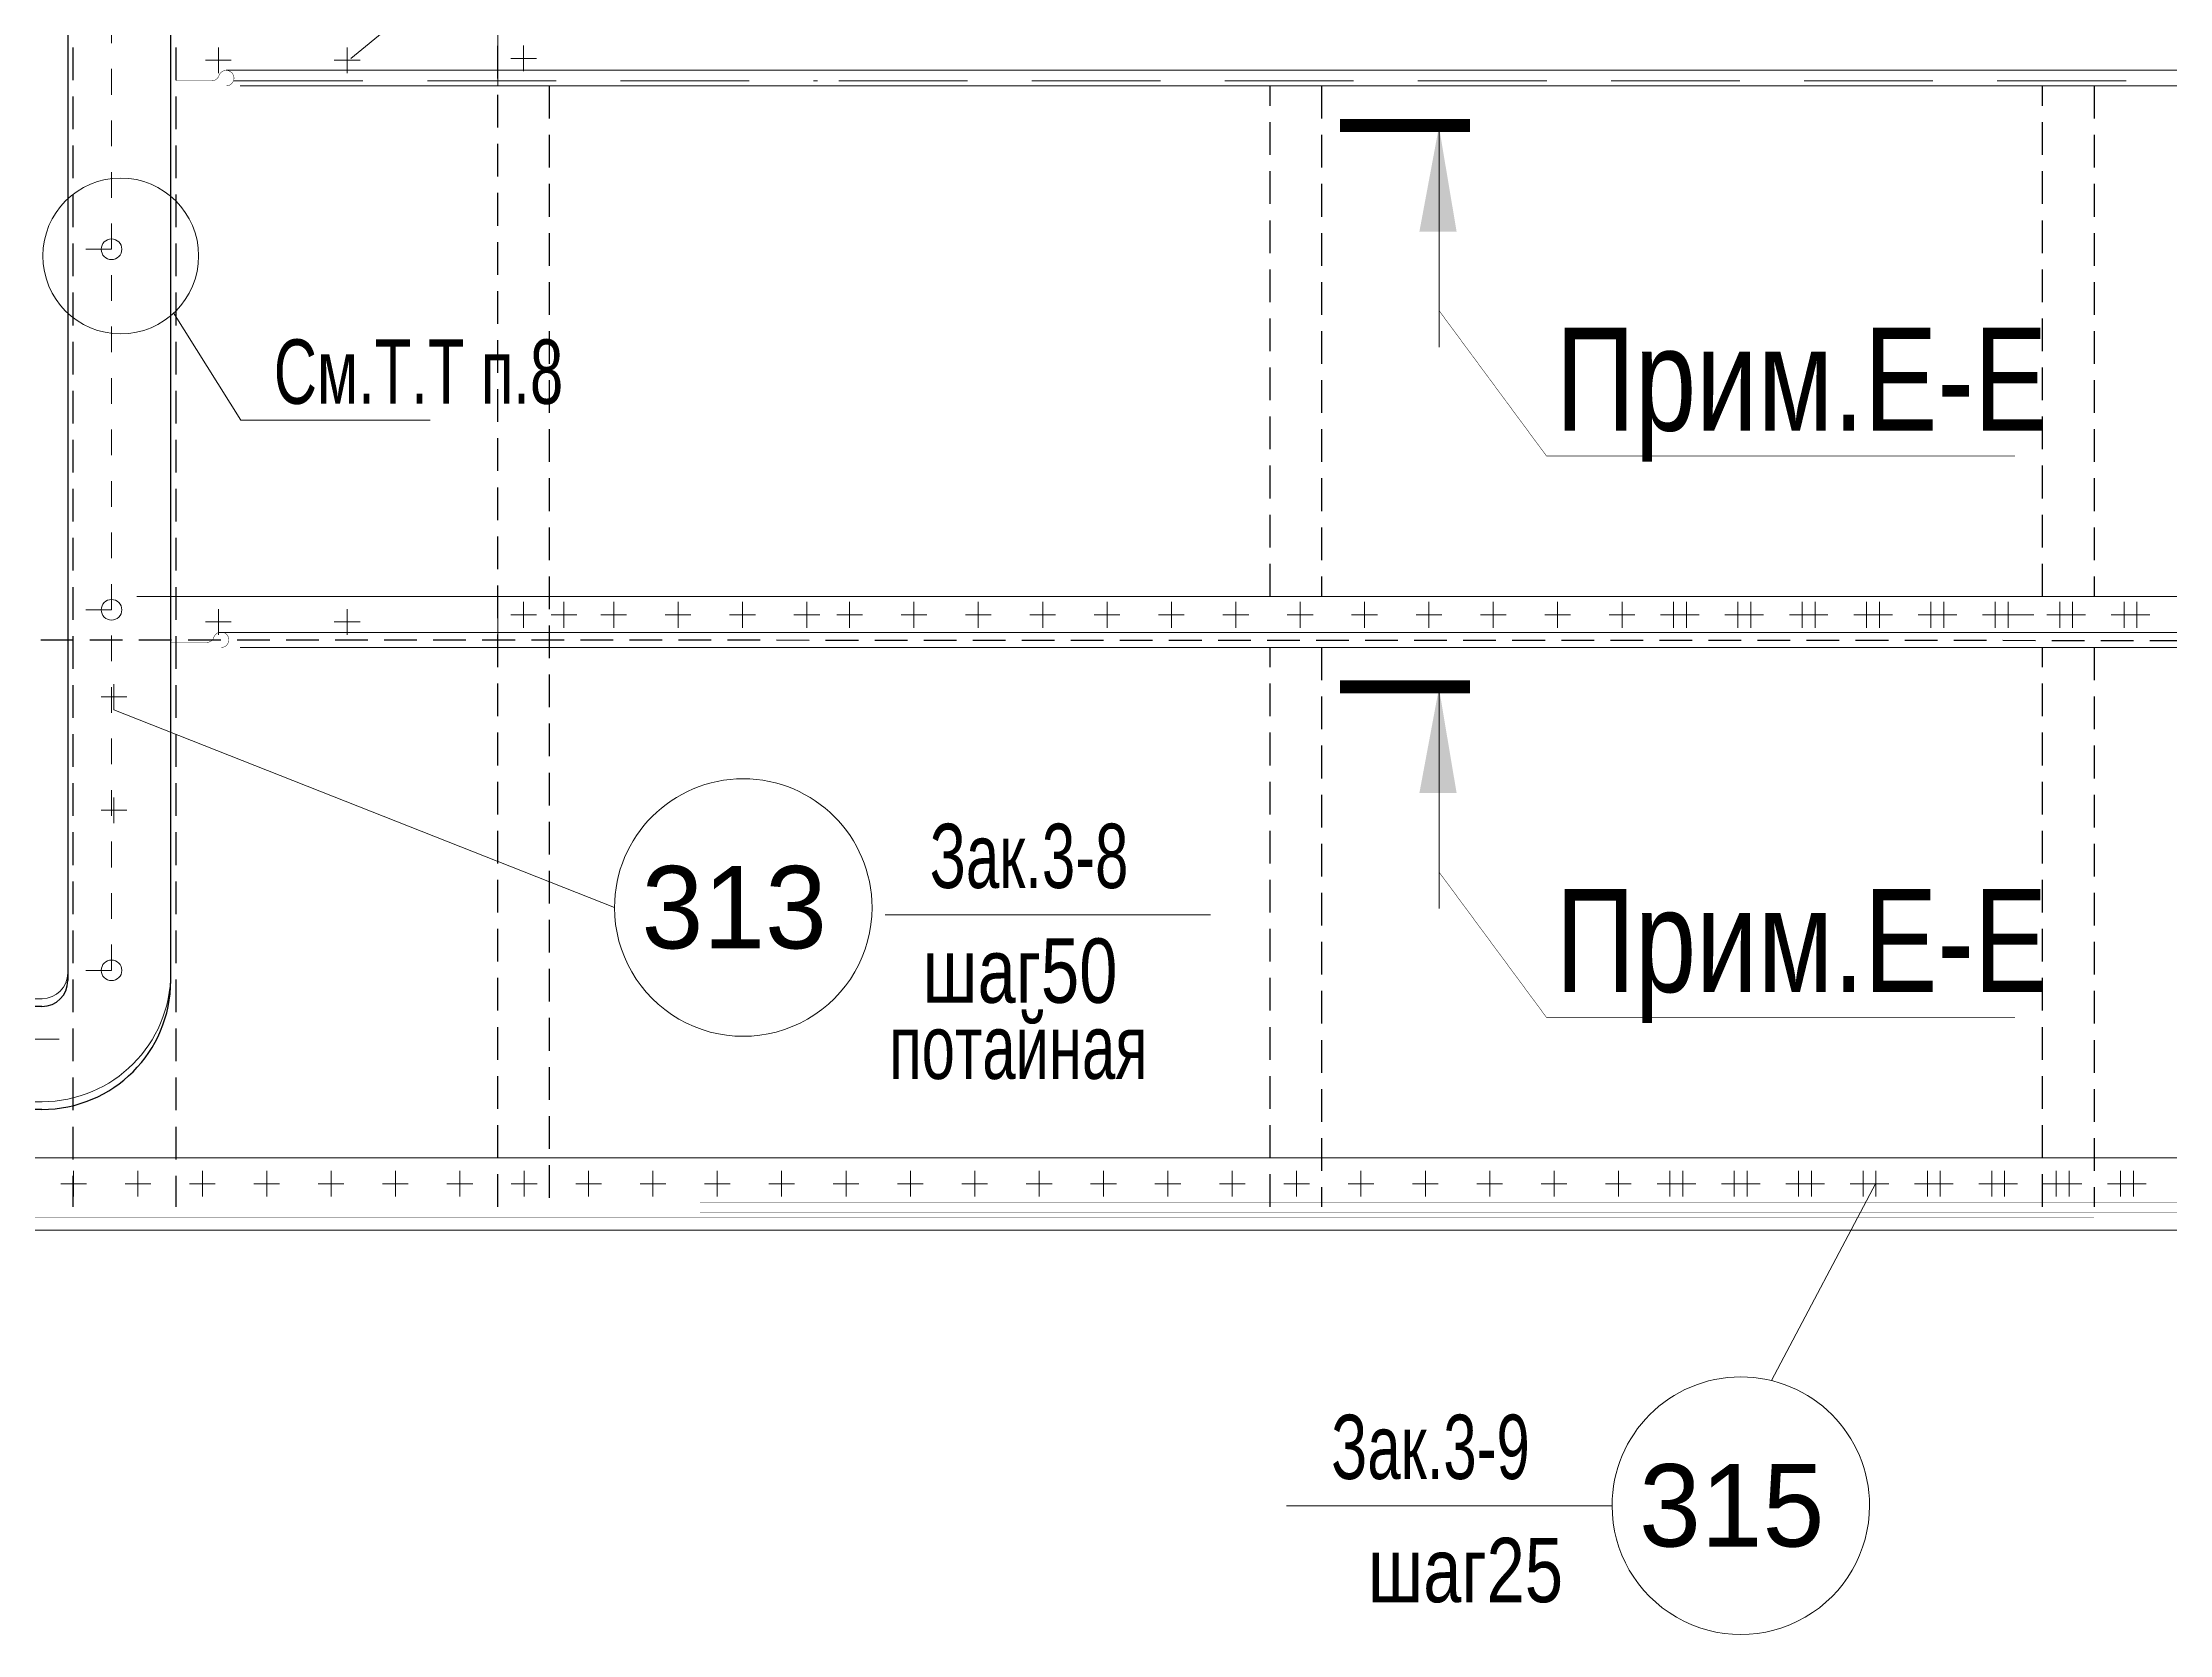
# Model space of a CAD drawing. Header units: millimetres. Extents: x 42007 to 66124, y -556 to 6894.
# Drawn here: x 49736 to 50562, y 3657 to 4275 of the extents above; entities that cross this region are included whole.
import ezdxf

# ---------------------------------------------------------------- set-up
doc = ezdxf.new("R2010")
doc.units = ezdxf.units.MM
for name, pattern in [('DASHED', [19.05, 12.7, -6.35]), ('K5LT32769', [0]), ('K5LT32773', [0]), ('K5LT32782', [150, 100, -50]), ('K5LT32793', [10, 5, -5]), ('K5LT32794', [0]), ('K5LT32795', [75, 50, -25]), ('K5LT32798', [20, 10, -10]), ('K5LT32799', [95.25, 63.5, -31.75]), ('K5LT32808', [0]), ('K5LT_BASIC', [0])]:
    doc.linetypes.add(name, pattern=pattern)
doc.layers.add('pen_7', color=1, linetype='Continuous')
doc.styles.add('style5', font='arial.ttf', dxfattribs={"height": 3})

# ---------------------------------------------------------------- blocks, each defined once
blk = doc.blocks.new('U10')
at = {"color": 8, "linetype": 'K5LT32808', "lineweight": 18, "true_color": 0x808080}
for p, q in [((-1108.97, 1585.82), (-1455.97, 1585.82)), ((-1455.97, 1545.82), (-1108.97, 1545.82)), ((-1098.97, 1535.82), (-1098.97, 691.84)), ((-1058.97, 691.82), (-1058.97, 1535.82)), ((-1108.97, 681.82), (-1455.98, 681.82)), ((-1108.97, 641.82), (-1455.98, 641.82))]:
    blk.add_line(p, q, dxfattribs=at)
for centre, radius, start, end in [((-1108.97, 1535.82), 50, 0, 90), ((-1108.97, 1535.82), 10, 0, 90), ((-1108.97, 691.82), 10, 270, 0), ((-1108.97, 691.82), 50, 270, 0)]:
    blk.add_arc(centre, radius, start, end, dxfattribs=at)
blk = doc.blocks.new('1549')
at = {"color": 8}
for p, q in [((13568.43, 25928.76), (13221.43, 25928.76)), ((13221.43, 25888.76), (13568.43, 25888.76)), ((13578.43, 25878.76), (13578.43, 25034.78)), ((13618.43, 25034.76), (13618.43, 25878.76)), ((13568.43, 25024.76), (13221.42, 25024.76)), ((13568.43, 24984.76), (13221.43, 24984.76))]:
    blk.add_line(p, q, dxfattribs=at)
for centre, radius, start, end in [((13568.43, 25878.76), 50, 0, 90), ((13568.43, 25878.76), 10, 0, 90), ((13568.43, 25034.76), 10, 270, 0), ((13568.43, 25034.76), 50, 270, 0)]:
    blk.add_arc(centre, radius, start, end, dxfattribs=at)

msp = doc.modelspace()

# ---------------------------------------------------------------- hatches: boundary and pattern name
for points in [[(50270.337, 4201.302), (50284.785, 4201.302), (50277.937, 4242.04)], [(50270.337, 3983.302), (50284.785, 3983.302), (50277.937, 4024.04)]]:
    msp.add_hatch(color=7).paths.add_polyline_path(points)

# ---------------------------------------------------------------- linework, layer by layer
at = {"color": 0, "linetype": 'DASHED'}
for p, q in [((49747.374, 4939.588), (49747.362, 3822.588)), ((49787.374, 4939.587), (49787.362, 3822.588)), ((49912.362, 3822.588), (49912.362, 4902.588)), ((49932.362, 4257.891), (49932.362, 3822.588)), ((50212.362, 4059.615), (50212.362, 4257.891)), ((50232.362, 4257.891), (50232.362, 4059.615)), ((50512.362, 4059.615), (50512.362, 4257.891)), ((50512.362, 4059.615), (50512.362, 4257.891)), ((50532.362, 4257.891), (50532.362, 4059.615)), ((50532.362, 4257.891), (50532.362, 4059.615)), ((49734.921, 4042.788), (51868.631, 4042.218)), ((50212.362, 3822.588), (50212.362, 4039.788)), ((50232.362, 4039.788), (50232.362, 3822.588)), ((50512.362, 3822.588), (50512.362, 4039.788)), ((50512.362, 3822.588), (50512.362, 4039.788)), ((50532.362, 4039.788), (50532.362, 3822.588)), ((50532.362, 4039.788), (50532.362, 3822.588))]:
    msp.add_line(p, q, dxfattribs=at)
at = {"color": 7, "linetype": 'K5LT32798', "lineweight": 18}
for p, q in [((49762.362, 4764.433), (49762.362, 3904.433)), ((49752.362, 4194.433), (49772.362, 4194.433)), ((49752.362, 4054.433), (49772.362, 4054.433)), ((49752.362, 3914.433), (49772.362, 3914.433))]:
    msp.add_line(p, q, dxfattribs=at)
at = {"color": 7, "linetype": 'K5LT32769', "lineweight": 18}
for p, q in [((49855.358, 4268.508), (49964.882, 4358.563)), ((49803.882, 4272.83), (49803.882, 4262.83)), ((49853.882, 4272.83), (49853.882, 4262.83)), ((49912.362, 4257.891), (49912.362, 4277.718)), ((49922.414, 4273.542), (49922.414, 4263.542)), ((49798.882, 4267.83), (49808.882, 4267.83)), ((50532.362, 4263.949), (49806.926, 4263.962)), ((49848.882, 4267.83), (49858.882, 4267.83)), ((49917.414, 4268.542), (49927.414, 4268.542)), ((51868.631, 4263.925), (50495.821, 4263.949)), ((49912.362, 4257.891), (50532.362, 4257.891)), ((50495.821, 4257.891), (51868.631, 4257.891)), ((50278.027, 4242.522), (50278.027, 4156.424)), ((49786.372, 4169.765), (49812.548, 4128.073)), ((49812.548, 4128.073), (49886.177, 4128.073)), ((49912.362, 4039.788), (49912.362, 4059.616)), ((50532.362, 4059.615), (49912.362, 4059.615)), ((49922.414, 4057.495), (49922.414, 4047.495)), ((49938.065, 4057.495), (49938.065, 4047.495)), ((49957.421, 4057.495), (49957.421, 4047.495)), ((49982.421, 4057.495), (49982.421, 4047.495)), ((50007.421, 4057.495), (50007.421, 4047.495)), ((50032.421, 4057.495), (50032.421, 4047.495)), ((50049.025, 4057.495), (50049.025, 4047.495)), ((50074.025, 4057.495), (50074.025, 4047.495)), ((50099.025, 4057.495), (50099.025, 4047.495)), ((50124.025, 4057.495), (50124.025, 4047.495)), ((50149.025, 4057.495), (50149.025, 4047.495)), ((50174.025, 4057.495), (50174.025, 4047.495)), ((50199.025, 4057.495), (50199.025, 4047.495)), ((50224.025, 4057.495), (50224.025, 4047.495)), ((50249.025, 4057.495), (50249.025, 4047.495)), ((50274.025, 4057.495), (50274.025, 4047.495)), ((50299.025, 4057.495), (50299.025, 4047.495)), ((50324.025, 4057.495), (50324.025, 4047.495)), ((50349.025, 4057.495), (50349.025, 4047.495)), ((50369.025, 4057.495), (50369.025, 4047.495)), ((50374.025, 4057.495), (50374.025, 4047.495)), ((50394.025, 4057.495), (50394.025, 4047.495)), ((50399.025, 4057.495), (50399.025, 4047.495)), ((50419.025, 4057.495), (50419.025, 4047.495)), ((50424.025, 4057.495), (50424.025, 4047.495)), ((50444.025, 4057.495), (50444.025, 4047.495)), ((50449.025, 4057.495), (50449.025, 4047.495)), ((50469.025, 4057.495), (50469.025, 4047.495)), ((50474.025, 4057.495), (50474.025, 4047.495)), ((50494.025, 4057.495), (50494.025, 4047.495)), ((51868.631, 4059.615), (50495.821, 4059.615)), ((50499.025, 4057.495), (50499.025, 4047.495)), ((50519.025, 4057.495), (50519.025, 4047.495)), ((50524.025, 4057.495), (50524.025, 4047.495)), ((50524.025, 4057.495), (50524.025, 4047.495)), ((50544.025, 4057.495), (50544.025, 4047.495)), ((50549.025, 4057.495), (50549.025, 4047.495)), ((50549.025, 4057.495), (50549.025, 4047.495)), ((49798.882, 4049.727), (49808.882, 4049.727)), ((49803.882, 4054.727), (49803.882, 4044.727)), ((49848.882, 4049.727), (49858.882, 4049.727)), ((49853.882, 4054.727), (49853.882, 4044.727)), ((49917.414, 4052.495), (49927.414, 4052.495)), ((49933.065, 4052.495), (49943.065, 4052.495)), ((49952.421, 4052.495), (49962.421, 4052.495)), ((49977.421, 4052.495), (49987.421, 4052.495)), ((50002.421, 4052.495), (50012.421, 4052.495)), ((50027.421, 4052.495), (50037.421, 4052.495)), ((50044.025, 4052.495), (50054.025, 4052.495)), ((50069.025, 4052.495), (50079.025, 4052.495)), ((50094.025, 4052.495), (50104.025, 4052.495)), ((50119.025, 4052.495), (50129.025, 4052.495)), ((50144.025, 4052.495), (50154.025, 4052.495)), ((50169.025, 4052.495), (50179.025, 4052.495)), ((50194.025, 4052.495), (50204.025, 4052.495)), ((50219.025, 4052.495), (50229.025, 4052.495)), ((50244.025, 4052.495), (50254.025, 4052.495)), ((50269.025, 4052.495), (50279.025, 4052.495)), ((50294.025, 4052.495), (50304.025, 4052.495)), ((50319.025, 4052.495), (50329.025, 4052.495)), ((50344.025, 4052.495), (50354.025, 4052.495)), ((50364.025, 4052.495), (50374.025, 4052.495)), ((50369.025, 4052.495), (50379.025, 4052.495)), ((50389.025, 4052.495), (50399.025, 4052.495)), ((50394.025, 4052.495), (50404.025, 4052.495)), ((50414.025, 4052.495), (50424.025, 4052.495)), ((50419.025, 4052.495), (50429.025, 4052.495)), ((50439.025, 4052.495), (50449.025, 4052.495)), ((50444.025, 4052.495), (50454.025, 4052.495)), ((50464.025, 4052.495), (50474.025, 4052.495)), ((50469.025, 4052.495), (50479.025, 4052.495)), ((50489.025, 4052.495), (50499.025, 4052.495)), ((50494.025, 4052.495), (50504.025, 4052.495)), ((50499.025, 4052.495), (50509.025, 4052.495)), ((50514.025, 4052.495), (50524.025, 4052.495)), ((50519.025, 4052.495), (50529.025, 4052.495)), ((50519.025, 4052.495), (50529.025, 4052.495)), ((50539.025, 4052.495), (50549.025, 4052.495)), ((50544.025, 4052.495), (50554.025, 4052.495)), ((50544.025, 4052.495), (50554.025, 4052.495)), ((49803.882, 4045.603), (50532.362, 4045.638)), ((49912.362, 4039.788), (50532.362, 4039.788)), ((50495.821, 4045.64), (51868.631, 4045.707)), ((50495.821, 4039.788), (51868.631, 4039.788)), ((49763.283, 4025.585), (49763.283, 4015.585)), ((50278.027, 4024.522), (50278.027, 3938.424)), ((49768.283, 4020.585), (49758.283, 4020.585)), ((49763.283, 4015.585), (49957.729, 3938.816)), ((49768.283, 3976.585), (49758.283, 3976.585)), ((49763.283, 3981.585), (49763.283, 3971.585)), ((50189.254, 3936.045), (50062.807, 3936.045)), ((49659.936, 3887.668), (49742.087, 3887.668)), ((49747.64, 3836.588), (49747.64, 3826.588)), ((49772.64, 3836.588), (49772.64, 3826.588)), ((49797.64, 3836.588), (49797.64, 3826.588)), ((49822.64, 3836.588), (49822.64, 3826.588)), ((49847.64, 3836.588), (49847.64, 3826.588)), ((49847.64, 3836.588), (49847.64, 3826.588)), ((49872.64, 3836.588), (49872.64, 3826.588)), ((49897.64, 3836.588), (49897.64, 3826.588)), ((49922.64, 3836.588), (49922.64, 3826.588)), ((49947.64, 3836.588), (49947.64, 3826.588)), ((49972.64, 3836.588), (49972.64, 3826.588)), ((49997.64, 3836.588), (49997.64, 3826.588)), ((50022.64, 3836.588), (50022.64, 3826.588)), ((50047.64, 3836.588), (50047.64, 3826.588)), ((50072.64, 3836.588), (50072.64, 3826.588)), ((50097.64, 3836.588), (50097.64, 3826.588)), ((50122.64, 3836.588), (50122.64, 3826.588)), ((50147.64, 3836.588), (50147.64, 3826.588)), ((50172.64, 3836.588), (50172.64, 3826.588)), ((50197.64, 3836.588), (50197.64, 3826.588)), ((50222.64, 3836.588), (50222.64, 3826.588)), ((50247.64, 3836.588), (50247.64, 3826.588)), ((50272.64, 3836.588), (50272.64, 3826.588)), ((50297.64, 3836.588), (50297.64, 3826.588)), ((50322.64, 3836.588), (50322.64, 3826.588)), ((50347.64, 3836.588), (50347.64, 3826.588)), ((50367.64, 3836.588), (50367.64, 3826.588)), ((50372.64, 3836.588), (50372.64, 3826.588)), ((50392.64, 3836.588), (50392.64, 3826.588)), ((50397.64, 3836.588), (50397.64, 3826.588)), ((50417.64, 3836.588), (50417.64, 3826.588)), ((50422.64, 3836.588), (50422.64, 3826.588)), ((50442.64, 3836.588), (50442.64, 3826.588)), ((50447.64, 3836.588), (50447.64, 3826.588)), ((50467.64, 3836.588), (50467.64, 3826.588)), ((50472.64, 3836.588), (50472.64, 3826.588)), ((50492.64, 3836.588), (50492.64, 3826.588)), ((50497.64, 3836.588), (50497.64, 3826.588)), ((50517.64, 3836.588), (50517.64, 3826.588)), ((50522.64, 3836.588), (50522.64, 3826.588)), ((50522.64, 3836.588), (50522.64, 3826.588)), ((50542.64, 3836.588), (50542.64, 3826.588)), ((50547.64, 3836.588), (50547.64, 3826.588)), ((50547.64, 3836.588), (50547.64, 3826.588)), ((49742.64, 3831.588), (49752.64, 3831.588)), ((49767.64, 3831.588), (49777.64, 3831.588)), ((49792.64, 3831.588), (49802.64, 3831.588)), ((49817.64, 3831.588), (49827.64, 3831.588)), ((49842.64, 3831.588), (49852.64, 3831.588)), ((49842.64, 3831.588), (49852.64, 3831.588)), ((49867.64, 3831.588), (49877.64, 3831.588)), ((49892.64, 3831.588), (49902.64, 3831.588)), ((49917.64, 3831.588), (49927.64, 3831.588)), ((49942.64, 3831.588), (49952.64, 3831.588)), ((49967.64, 3831.588), (49977.64, 3831.588)), ((49992.64, 3831.588), (50002.64, 3831.588)), ((50017.64, 3831.588), (50027.64, 3831.588)), ((50042.64, 3831.588), (50052.64, 3831.588)), ((50067.64, 3831.588), (50077.64, 3831.588)), ((50092.64, 3831.588), (50102.64, 3831.588)), ((50117.64, 3831.588), (50127.64, 3831.588)), ((50142.64, 3831.588), (50152.64, 3831.588)), ((50167.64, 3831.588), (50177.64, 3831.588)), ((50192.64, 3831.588), (50202.64, 3831.588)), ((50217.64, 3831.588), (50227.64, 3831.588)), ((50242.64, 3831.588), (50252.64, 3831.588)), ((50267.64, 3831.588), (50277.64, 3831.588)), ((50292.64, 3831.588), (50302.64, 3831.588)), ((50317.64, 3831.588), (50327.64, 3831.588)), ((50342.64, 3831.588), (50352.64, 3831.588)), ((50362.64, 3831.588), (50372.64, 3831.588)), ((50367.64, 3831.588), (50377.64, 3831.588)), ((50387.64, 3831.588), (50397.64, 3831.588)), ((50392.64, 3831.588), (50402.64, 3831.588)), ((50407.105, 3755.117), (50447.64, 3831.758)), ((50412.64, 3831.588), (50422.64, 3831.588)), ((50417.64, 3831.588), (50427.64, 3831.588)), ((50437.64, 3831.588), (50447.64, 3831.588)), ((50442.64, 3831.588), (50452.64, 3831.588)), ((50462.64, 3831.588), (50472.64, 3831.588)), ((50467.64, 3831.588), (50477.64, 3831.588)), ((50487.64, 3831.588), (50497.64, 3831.588)), ((50492.64, 3831.588), (50502.64, 3831.588)), ((50512.64, 3831.588), (50522.64, 3831.588)), ((50517.64, 3831.588), (50527.64, 3831.588)), ((50517.64, 3831.588), (50527.64, 3831.588)), ((50537.64, 3831.588), (50547.64, 3831.588)), ((50542.64, 3831.588), (50552.64, 3831.588)), ((50542.64, 3831.588), (50552.64, 3831.588)), ((50345.16, 3706.565), (50218.714, 3706.565))]:
    msp.add_line(p, q, dxfattribs=at)
at = {"color": 7, "linetype": 'K5LT32782', "lineweight": 18}
for p, q in [((49912.362, 4257.891), (49772.167, 4257.891)), ((49772.167, 4059.615), (49812.362, 4059.615)), ((49812.362, 4059.615), (49912.362, 4059.615)), ((49912.362, 4039.788), (49772.167, 4039.788))]:
    msp.add_line(p, q, dxfattribs=at)
at = {"color": 7, "linetype": 'K5LT32795', "lineweight": 18}
for p, q in [((49810.033, 4259.874), (50036.541, 4259.874)), ((50044.788, 4259.874), (51863.618, 4259.874))]:
    msp.add_line(p, q, dxfattribs=at)
at = {"color": 7, "linetype": 'K5LT32794', "lineweight": 18}
for p, q in [((50532.362, 3841.583), (49715.362, 3841.588)), ((51868.631, 3841.575), (50495.821, 3841.583)), ((49715.362, 3813.588), (50532.362, 3813.588)), ((50495.821, 3813.588), (51868.631, 3813.588))]:
    msp.add_line(p, q, dxfattribs=at)
at = {"color": 7, "linetype": 'K5LT32773', "const_width": 0.18}
for points in [[(49787.367, 4259.873), (49801.546, 4259.873, 0.2697024), (49804.013, 4261.61, -2.053075), (49806.926, 4257.891)], [(49785.362, 4041.771), (49799.541, 4041.771, 0.2697024), (49802.008, 4043.508, -2.053075), (49804.921, 4039.788)]]:
    msp.add_lwpolyline(points, format="xyb", dxfattribs=at)
at = {"color": 0, "const_width": 5}
for points in [[(50239.503, 4242.522), (50289.984, 4242.522)], [(50239.503, 4024.522), (50289.984, 4024.522)]]:
    msp.add_lwpolyline(points, dxfattribs=at)
at = {"color": 5, "linetype": 'K5LT_BASIC', "true_color": 0x0000ff, "const_width": 0.6}
for points in [[(50289.984, 4242.522), (50239.503, 4242.522)], [(50289.984, 4024.522), (50239.503, 4024.522)]]:
    msp.add_lwpolyline(points, dxfattribs=at)
at = {"color": 7, "const_width": 0.18}
msp.add_lwpolyline([(50278.027, 4170.524), (50319.683, 4114.176), (50501.635, 4114.176)], dxfattribs=at)
at = {"color": 7, "linetype": 'K5LT32769', "const_width": 0.18}
msp.add_lwpolyline([(50278.027, 3952.524), (50319.683, 3896.176), (50501.635, 3896.176)], dxfattribs=at)
at = {"color": 7, "linetype": 'K5LT32793', "const_width": 0.18}
for points in [[(50532.362, 3818.588), (49715.362, 3818.588)], [(51868.631, 3820.423), (49990.905, 3820.423)]]:
    msp.add_lwpolyline(points, dxfattribs=at)
at = {"color": 7, "linetype": 'K5LT32799', "const_width": 0.18}
msp.add_lwpolyline([(51868.631, 3824.423), (49990.905, 3824.423)], dxfattribs=at)
at = {"color": 7, "linetype": 'K5LT32769', "lineweight": 18}
for centre, radius in [((49765.937, 4191.839), 30.251), ((49762.362, 4194.433), 4), ((49762.362, 4054.433), 4), ((49762.362, 3914.433), 4)]:
    msp.add_circle(centre, radius, dxfattribs=at)
for centre, start, end in [((50007.729, 3938.816), 0, 179.999977), ((50007.729, 3938.816), 179.999977, 0), ((50395.16, 3706.565), 0, 179.999977), ((50395.16, 3706.565), 179.999977, 0)]:
    msp.add_arc(centre, 50, start, end, dxfattribs=at)

# ---------------------------------------------------------------- block references
msp.add_blockref('U10', (50844.336, 3221.616), dxfattribs=at)
at = {"color": 0}
msp.add_blockref('1549', (36166.928, -21124.325), dxfattribs=at)

# ---------------------------------------------------------------- texts
at = {"color": 7, "char_height": 3, "attachment_point": 1, "rotation": 359.99983, "style": 'style5'}
for insert in [(50323.345, 4164.002), (50323.345, 3946.002)]:
    msp.add_mtext('\\H3.5;\\W0.965;\\Q15;\\Q0;\\W0.765;\\H40.00;Прим.Е-Е', dxfattribs=dict(at, insert=insert))
at = {"color": 7, "char_height": 3, "attachment_point": 1, "style": 'style5'}
for s, insert in [('\\H3.5;\\W0.965;\\Q15;\\Q0;\\W0.665;\\H25.00;См.Т.Т п.8', (49825.389, 4159.422)), ('\\H3.5;\\W0.965;\\Q15;\\Q0;\\W0.665;\\H25.00;Зак.3-8', (50080.184, 3971.388)), ('\\H3.5;\\W0.965;\\Q15;\\Q0;\\W0.765;\\H25.00;шаг50', (50077.303, 3926.833)), ('\\H3.5;\\W0.965;\\Q15;\\Q0;\\W0.665;\\H25.00;потайная', (50064.445, 3897.267)), ('\\H3.5;\\W0.965;\\Q15;\\Q0;\\W0.665;\\H25.00;Зак.3-9', (50236.09, 3741.908)), ('\\H3.5;\\W0.965;\\Q15;\\Q0;\\W0.765;\\H25.00;шаг25', (50250.387, 3694.079))]:
    msp.add_mtext(s, dxfattribs=dict(at, insert=insert))
at = {"layer": 'pen_7', "color": 2, "linetype": 'Continuous', "char_height": 40, "attachment_point": 1, "style": 'style5'}
for s, insert in [('\\H3.5;\\W0.965;\\Q15;\\Q0;\\H32.00;313', (49968.216, 3954.959)), ('\\H3.5;\\W0.965;\\Q15;\\Q0;\\H32.00;315', (50355.647, 3722.708))]:
    msp.add_mtext(s, dxfattribs=dict(at, insert=insert))

doc.saveas('drawing.dxf')
